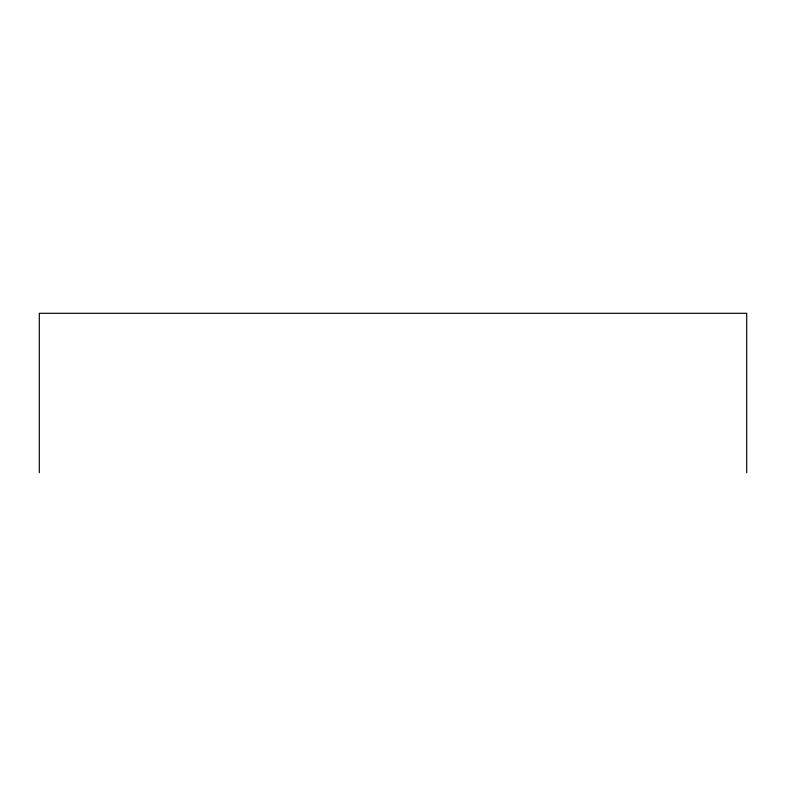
<?xml version="1.0" encoding="UTF-8"?>
<svg xmlns="http://www.w3.org/2000/svg" width="786" height="786" viewBox="0 0 786 786"><rect width="100%" height="100%" fill="white"/><g stroke="black" fill="none" stroke-linecap="round" stroke-linejoin="round"><path stroke-width="1.18" d="M746.7 472.71L746.7 313.29L39.3 313.29L39.3 472.71"/></g></svg>
